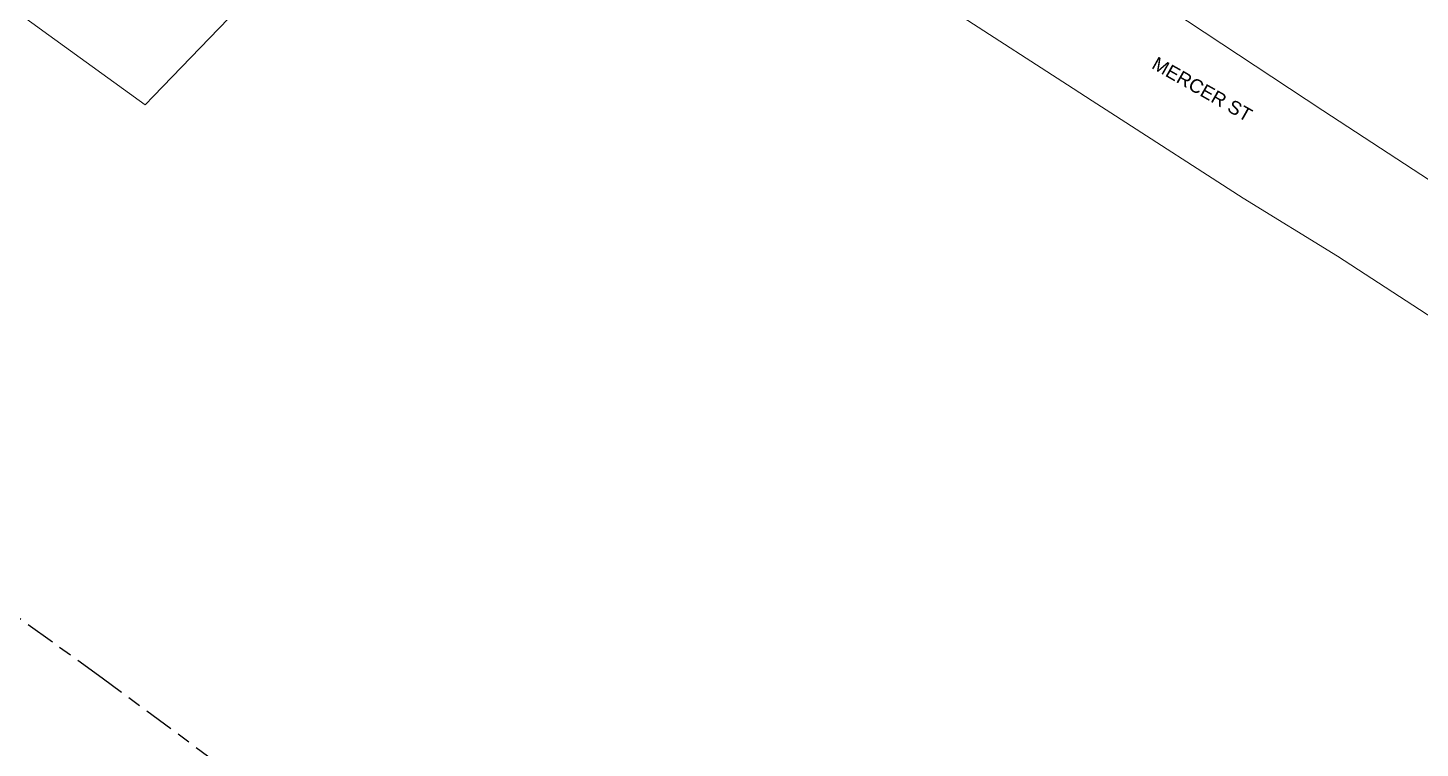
# Model space of a CAD drawing. Header units: metres. Extents: x 314728 to 315901, y 6265229 to 6266735.
# Drawn here: x 315453.9 to 315640, y 6265582.6 to 6265678.9 of the extents above; entities that cross this region are included whole.
import ezdxf

# ---------------------------------------------------------------- set-up
doc = ezdxf.new("R2010")
doc.units = ezdxf.units.M
doc.linetypes.add('Cable Exist UG', pattern=[8.2, 4, -1.2, 1.8, -1.2])
doc.layers.add('Cadastre Buildings_SP_EXT', color=250, linetype='Continuous', lineweight=5)
doc.layers.add('Cadastre Roads_SP_EXT', color=250, linetype='Continuous', lineweight=5)
doc.layers.add('Mains_HV_EXT', color=7, linetype='Continuous')
doc.styles.get("Standard").update_dxf_attribs({"font": 'arial.ttf'})

msp = doc.modelspace()

# ---------------------------------------------------------------- linework, layer by layer
at = {"layer": 'Cadastre Buildings_SP_EXT', "linetype": 'Continuous'}
msp.add_lwpolyline([(315448.1, 6265684.19), (315456.76, 6265677.92), (315469.61, 6265668.59), (315470.72, 6265669.76), (315488.24, 6265687.93)], dxfattribs=at)
at = {"layer": 'Cadastre Roads_SP_EXT', "linetype": 'Continuous'}
for points in [[(315645.65, 6265655.7), (315627.02, 6265667.85), (315606.71, 6265681.26)], [(315578.2, 6265680.76), (315593.65, 6265670.8), (315596.2, 6265669.16), (315598.68, 6265667.55), (315616.35, 6265656.14), (315628.96, 6265648.4), (315687.72, 6265610.14)]]:
    msp.add_lwpolyline(points, dxfattribs=at)
at = {"layer": 'Mains_HV_EXT', "linetype": 'Cable Exist UG'}
msp.add_lwpolyline([(315499.39, 6265565.65), (315463.87, 6265591.99), (315439.62, 6265609.44), (315439.62, 6265609.44), (315401.72, 6265636.92), (315365.4, 6265663.27), (315236.24, 6265756.43), (315231.19, 6265762.63), (315200.14, 6265782.46)], dxfattribs=at)

# ---------------------------------------------------------------- texts
at = {"layer": 'Cadastre Roads_SP_EXT'}
msp.add_text('MERCER ST', height=1.8, rotation=330.4841, dxfattribs=at).set_placement((315604, 6265673.56))

doc.saveas('drawing.dxf')
